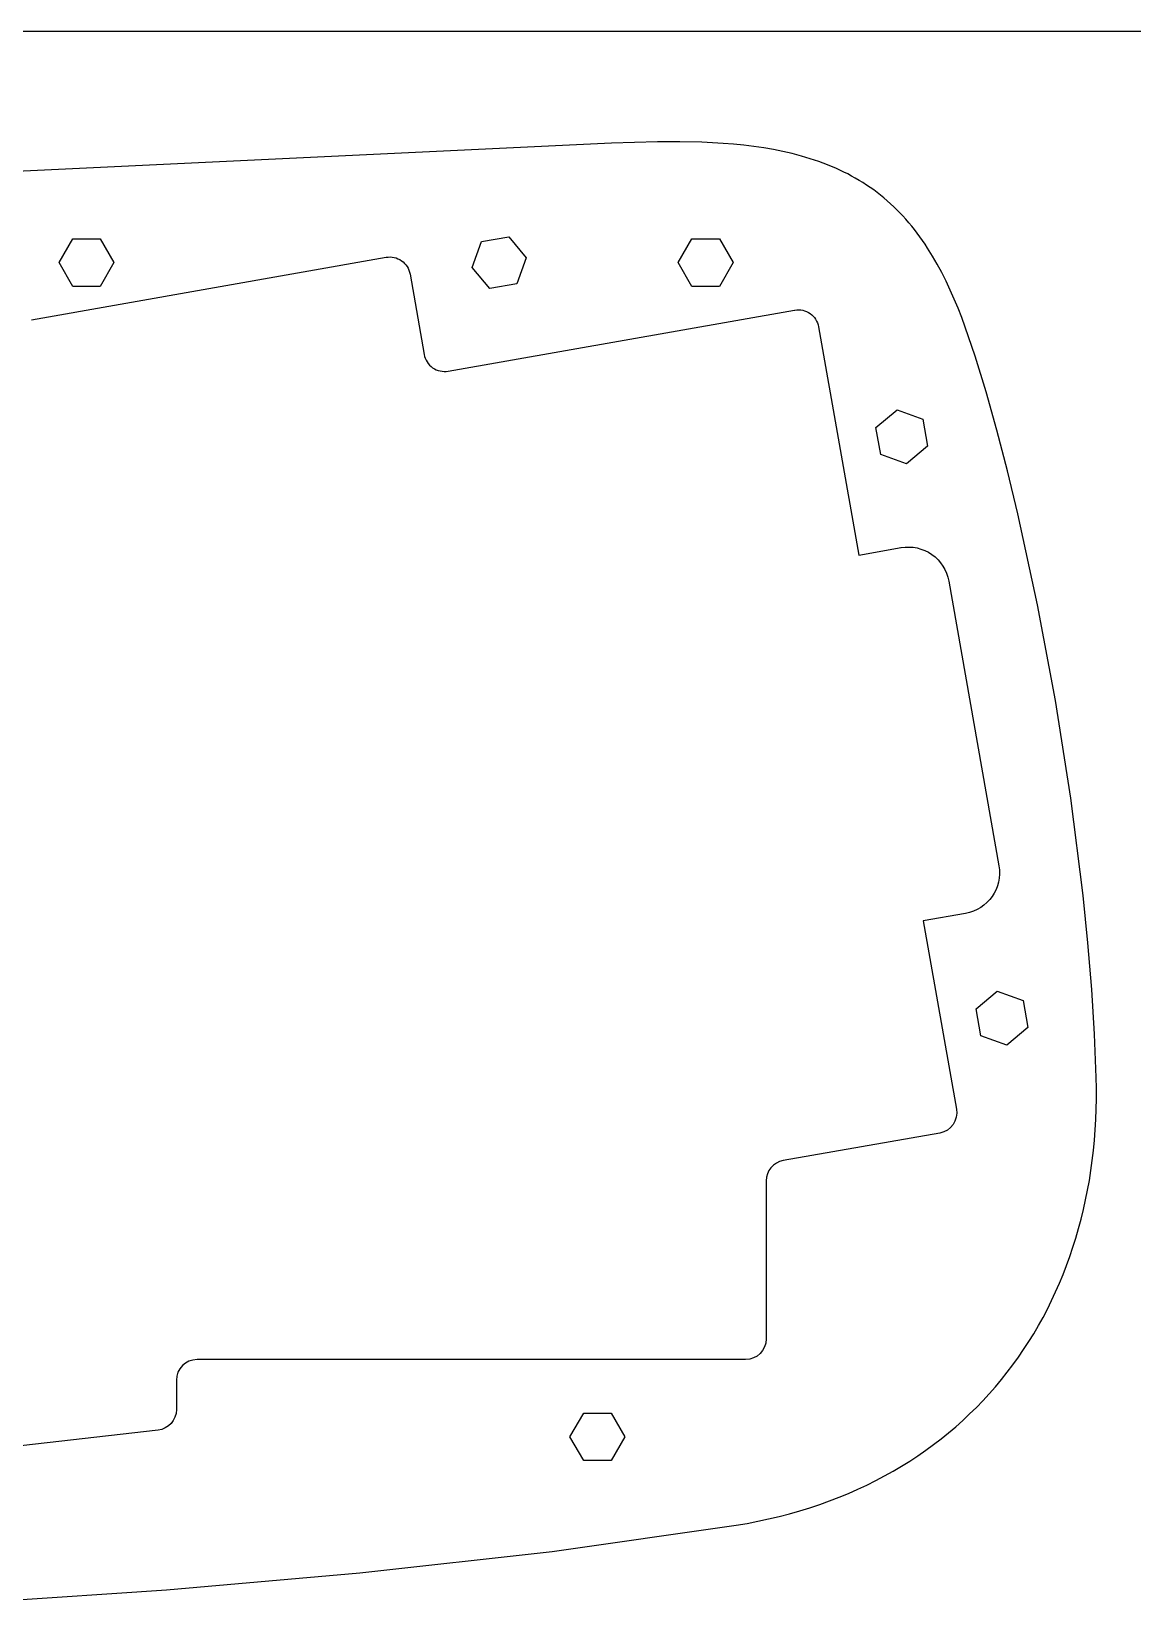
# Model space of a CAD drawing. Extents: x -763 to 762, y 34 to 355.
# Drawn here: x 41.6 to 148.3, y 186.5 to 338.7 of the extents above; entities that cross this region are included whole.
import ezdxf

# ---------------------------------------------------------------- set-up
doc = ezdxf.new("R2010")
doc.units = 0
for name, color, linetype in [('2D_ACR_PLOT$CUT1', 4, 'CONTINUOUS'), ('2D_ACR_PLOT$CUT2', 3, 'CONTINUOUS'), ('2D_ACR_PLOT$NOPRINT', 7, 'CONTINUOUS')]:
    doc.layers.add(name, color=color, linetype=linetype)

msp = doc.modelspace()

# ---------------------------------------------------------------- linework, layer by layer
at = {"layer": '2D_ACR_PLOT$CUT1'}
for p, q in [((44.29, 316.32), (45.62, 318.62)), ((45.62, 318.62), (48.28, 318.62)), ((48.28, 318.62), (49.61, 316.32)), ((84.33, 315.86), (85.24, 318.36)), ((85.24, 318.36), (87.86, 318.82)), ((87.86, 318.82), (89.57, 316.78)), ((104.29, 316.32), (105.62, 318.62)), ((105.62, 318.62), (108.28, 318.62)), ((108.28, 318.62), (109.61, 316.32)), ((89.57, 316.78), (88.66, 314.28)), ((45.62, 314.01), (44.29, 316.32)), ((49.61, 316.32), (48.28, 314.01)), ((86.04, 313.82), (84.33, 315.86)), ((105.62, 314.01), (104.29, 316.32)), ((109.61, 316.32), (108.28, 314.01)), ((48.28, 314.01), (45.62, 314.01)), ((88.66, 314.28), (86.04, 313.82)), ((108.28, 314.01), (105.62, 314.01)), ((123.45, 300.36), (125.49, 302.07)), ((125.49, 302.07), (127.99, 301.16)), ((123.91, 297.74), (123.45, 300.36)), ((127.99, 301.16), (128.45, 298.54)), ((128.45, 298.54), (126.41, 296.83)), ((126.41, 296.83), (123.91, 297.74)), ((133.16, 244.04), (135.2, 245.75)), ((135.2, 245.75), (137.7, 244.84)), ((133.62, 241.42), (133.16, 244.04)), ((137.7, 244.84), (138.16, 242.22)), ((138.16, 242.22), (136.12, 240.51)), ((136.12, 240.51), (133.62, 241.42)), ((93.8, 202.55), (95.13, 204.86)), ((95.13, 204.86), (97.79, 204.86)), ((97.79, 204.86), (99.12, 202.55)), ((95.13, 200.25), (93.8, 202.55)), ((99.12, 202.55), (97.79, 200.25)), ((97.79, 200.25), (95.13, 200.25))]:
    msp.add_line(p, q, dxfattribs=at)
at = {"layer": '2D_ACR_PLOT$CUT2'}
for p, q in [((97.83, 327.9), (39.49, 325.11)), ((102.29, 328.02), (97.83, 327.9)), ((104.46, 328.03), (102.29, 328.02)), ((106.58, 327.98), (104.46, 328.03)), ((108.64, 327.87), (106.58, 327.98)), ((109.65, 327.79), (108.64, 327.87)), ((110.64, 327.69), (109.65, 327.79)), ((111.61, 327.57), (110.64, 327.69)), ((112.57, 327.43), (111.61, 327.57)), ((113.51, 327.27), (112.57, 327.43)), ((114.43, 327.09), (113.51, 327.27)), ((115.33, 326.88), (114.43, 327.09)), ((116.22, 326.65), (115.33, 326.88)), ((117.08, 326.39), (116.22, 326.65)), ((117.5, 326.26), (117.08, 326.39)), ((117.92, 326.11), (117.5, 326.26)), ((118.34, 325.96), (117.92, 326.11)), ((118.75, 325.8), (118.34, 325.96)), ((119.15, 325.64), (118.75, 325.8)), ((119.55, 325.47), (119.15, 325.64)), ((119.94, 325.29), (119.55, 325.47)), ((120.33, 325.1), (119.94, 325.29)), ((120.71, 324.91), (120.33, 325.1)), ((121.08, 324.71), (120.71, 324.91)), ((121.45, 324.5), (121.08, 324.71)), ((121.82, 324.29), (121.45, 324.5)), ((122.18, 324.07), (121.82, 324.29)), ((122.53, 323.84), (122.18, 324.07)), ((122.88, 323.6), (122.53, 323.84)), ((123.23, 323.36), (122.88, 323.6)), ((123.56, 323.11), (123.23, 323.36)), ((123.89, 322.85), (123.56, 323.11)), ((124.22, 322.59), (123.89, 322.85)), ((124.54, 322.31), (124.22, 322.59)), ((124.86, 322.03), (124.54, 322.31)), ((125.17, 321.74), (124.86, 322.03)), ((125.47, 321.45), (125.17, 321.74)), ((125.77, 321.15), (125.47, 321.45)), ((126.06, 320.84), (125.77, 321.15)), ((126.35, 320.52), (126.06, 320.84)), ((126.63, 320.19), (126.35, 320.52)), ((126.91, 319.86), (126.63, 320.19)), ((127.18, 319.52), (126.91, 319.86)), ((127.45, 319.18), (127.18, 319.52)), ((127.71, 318.83), (127.45, 319.18)), ((127.96, 318.47), (127.71, 318.83)), ((128.21, 318.1), (127.96, 318.47)), ((41.61, 310.78), (75.98, 316.84)), ((128.46, 317.73), (128.21, 318.1)), ((128.94, 316.96), (128.46, 317.73)), ((129.39, 316.17), (128.94, 316.96)), ((78.3, 315.22), (79.67, 307.43)), ((129.83, 315.36), (129.39, 316.17)), ((130.25, 314.52), (129.83, 315.36)), ((130.65, 313.67), (130.25, 314.52)), ((131.03, 312.79), (130.65, 313.67)), ((131.4, 311.9), (131.03, 312.79)), ((81.99, 305.81), (115.57, 311.73)), ((131.76, 310.99), (131.4, 311.9)), ((132.43, 309.14), (131.76, 310.99)), ((117.89, 310.11), (121.79, 287.99)), ((133.06, 307.25), (132.43, 309.14)), ((134.12, 303.81), (133.06, 307.25)), ((135.17, 300.1), (134.12, 303.81)), ((136.2, 296.14), (135.17, 300.1)), ((137.21, 291.98), (136.2, 296.14)), ((139.11, 283.17), (137.21, 291.98)), ((121.79, 287.99), (125.88, 288.71)), ((130.51, 285.47), (135.37, 257.89)), ((140.84, 273.9), (139.11, 283.17)), ((142.33, 264.43), (140.84, 273.9)), ((143.52, 255.02), (142.33, 264.43)), ((143.99, 250.41), (143.52, 255.02)), ((132.13, 253.26), (128.04, 252.54)), ((128.04, 252.54), (131.25, 234.31)), ((144.37, 245.91), (143.99, 250.41)), ((144.64, 241.56), (144.37, 245.91)), ((144.8, 237.37), (144.64, 241.56)), ((144.82, 236.34), (144.8, 237.37)), ((144.82, 235.32), (144.82, 236.34)), ((144.8, 234.3), (144.82, 235.32)), ((144.7, 232.29), (144.76, 233.29)), ((144.76, 233.29), (144.8, 234.3)), ((129.63, 231.99), (114.46, 229.32)), ((144.62, 231.3), (144.7, 232.29)), ((144.41, 229.34), (144.53, 230.31)), ((144.53, 230.31), (144.62, 231.3)), ((144.13, 227.4), (144.28, 228.37)), ((144.28, 228.37), (144.41, 229.34)), ((112.81, 227.35), (112.81, 212.04)), ((143.96, 226.45), (144.13, 227.4)), ((143.56, 224.57), (143.77, 225.51)), ((143.77, 225.51), (143.96, 226.45)), ((143.33, 223.65), (143.56, 224.57)), ((142.82, 221.82), (143.09, 222.73)), ((143.09, 222.73), (143.33, 223.65)), ((142.24, 220.04), (142.54, 220.93)), ((142.54, 220.93), (142.82, 221.82)), ((141.92, 219.16), (142.24, 220.04)), ((141.23, 217.44), (141.59, 218.3)), ((141.59, 218.3), (141.92, 219.16)), ((140.47, 215.76), (140.86, 216.6)), ((140.86, 216.6), (141.23, 217.44)), ((139.64, 214.13), (140.07, 214.94)), ((140.07, 214.94), (140.47, 215.76)), ((138.74, 212.55), (139.2, 213.33)), ((139.2, 213.33), (139.64, 214.13)), ((137.76, 211.01), (138.26, 211.78)), ((138.26, 211.78), (138.74, 212.55)), ((136.72, 209.53), (137.25, 210.27)), ((137.25, 210.27), (137.76, 211.01)), ((110.81, 210.04), (57.66, 210.04)), ((135.61, 208.1), (136.17, 208.81)), ((136.17, 208.81), (136.72, 209.53)), ((55.66, 208.04), (55.66, 205.19)), ((134.43, 206.72), (135.03, 207.41)), ((135.03, 207.41), (135.61, 208.1)), ((133.18, 205.4), (133.81, 206.06)), ((133.81, 206.06), (134.43, 206.72)), ((131.18, 203.53), (131.86, 204.14)), ((131.86, 204.14), (132.53, 204.77)), ((132.53, 204.77), (133.18, 205.4)), ((53.89, 203.2), (20.44, 199.4)), ((129.76, 202.36), (130.48, 202.94)), ((130.48, 202.94), (131.18, 203.53)), ((127.51, 200.72), (128.28, 201.25)), ((128.28, 201.25), (129.03, 201.8)), ((129.03, 201.8), (129.76, 202.36)), ((125.11, 199.23), (125.93, 199.71)), ((125.93, 199.71), (126.73, 200.21)), ((126.73, 200.21), (127.51, 200.72)), ((121.69, 197.48), (122.57, 197.89)), ((122.57, 197.89), (123.43, 198.32)), ((123.43, 198.32), (124.28, 198.77)), ((124.28, 198.77), (125.11, 199.23)), ((118.95, 196.35), (119.88, 196.71)), ((119.88, 196.71), (120.79, 197.08)), ((120.79, 197.08), (121.69, 197.48)), ((114.07, 194.84), (115.08, 195.11)), ((115.08, 195.11), (116.07, 195.39)), ((116.07, 195.39), (117.05, 195.69)), ((117.05, 195.69), (118.01, 196.01)), ((118.01, 196.01), (118.95, 196.35)), ((92.07, 191.45), (109.89, 193.99)), ((109.89, 193.99), (110.96, 194.17)), ((110.96, 194.17), (112.01, 194.38)), ((112.01, 194.38), (113.05, 194.6)), ((113.05, 194.6), (114.07, 194.84)), ((73.45, 189.37), (92.07, 191.45)), ((54.69, 187.72), (73.45, 189.37)), ((36.47, 186.5), (54.69, 187.72))]:
    msp.add_line(p, q, dxfattribs=at)
at = {"layer": '2D_ACR_PLOT$CUT2', "extrusion": (0, 0, -1)}
for centre, radius, start, end in [((-76.33, 314.87), 2, 79.9998, 170.0008), ((-115.92, 309.76), 2, 80, 170.0008), ((-126.57, 284.77), 4, 80, 170), ((-131.43, 257.2), 4, 170, 260), ((-129.28, 233.96), 2, 170.0008, 259.9996), ((-110.81, 212.04), 2, 180, 270), ((-53.66, 205.19), 2, 180, 263.5164)]:
    msp.add_arc(centre, radius, start, end, dxfattribs=at)
at = {"layer": '2D_ACR_PLOT$CUT2'}
for centre, start, end in [((81.64, 307.78), 189.9992, 280), ((114.81, 227.35), 100.0004, 180), ((57.66, 208.04), 90, 180)]:
    msp.add_arc(centre, 2, start, end, dxfattribs=at)
at = {"layer": '2D_ACR_PLOT$NOPRINT'}
msp.add_line((152.4, 338.72), (-152.4, 338.72), dxfattribs=at)

doc.saveas('drawing.dxf')
